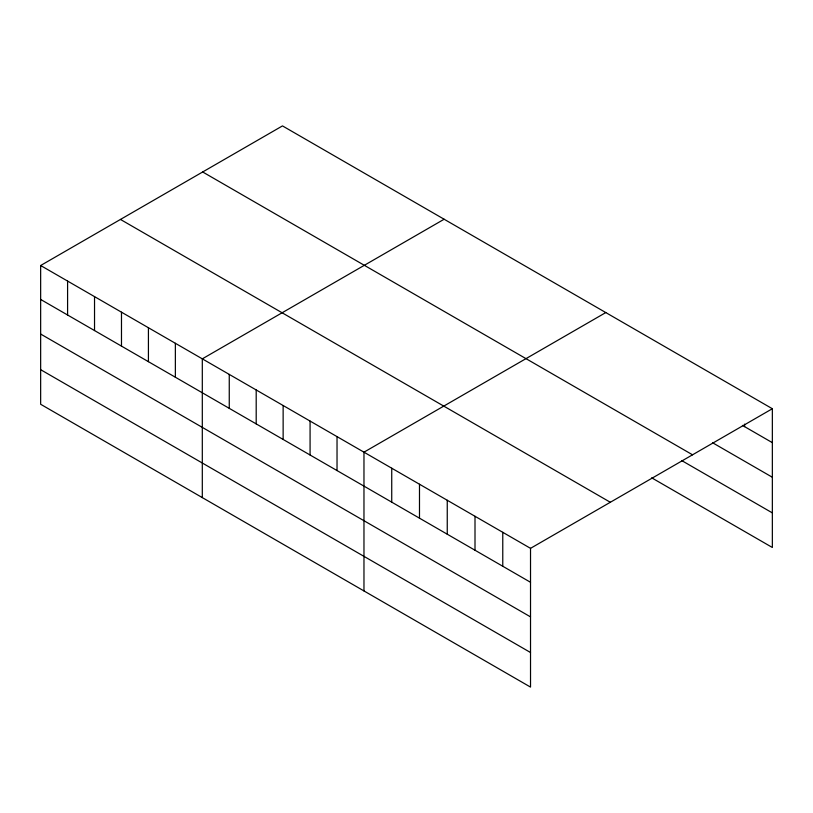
<?xml version="1.0" encoding="UTF-8"?>
<svg xmlns="http://www.w3.org/2000/svg" width="813" height="813" viewBox="0 0 813 813"><rect width="100%" height="100%" fill="white"/><g stroke="black" fill="none" stroke-linecap="round" stroke-linejoin="round"><path stroke-width="1.22" d="M40.65 265.516L530.523 548.338L530.523 687.097L40.65 404.274L40.65 265.516L282.477 125.903L772.35 408.726L772.35 547.484L651.701 477.831M444.132 219.236L202.305 358.848L202.305 497.607M605.787 312.568L363.97 452.18L363.97 590.939M530.523 548.338L772.35 408.726M742.452 425.402L772.35 442.658M712.564 442.739L772.35 477.251M202.671 171.97L692.544 454.802M681.599 460.504L772.35 512.891M120.456 219.439L610.329 502.271M40.65 299.448L530.523 582.281M40.65 334.041L530.523 616.874M40.65 369.681L530.523 652.514M744.586 424.122L744.586 426.632M502.769 532.312L502.769 566.255M475.005 516.285L475.005 550.228M447.252 500.259L447.252 534.192M419.488 484.233L419.488 518.166M391.734 468.207L391.734 502.139M337.029 436.622L337.029 470.564M310.078 421.073L310.078 455.006M283.137 405.514L283.137 439.447M256.197 389.955L256.197 423.898M229.256 374.407L229.256 408.339M175.364 343.289L175.364 377.222M148.423 327.73L148.423 361.673M121.483 312.182L121.483 346.114M94.532 296.623L94.532 330.556M67.591 281.064L67.591 315.007"/></g></svg>
